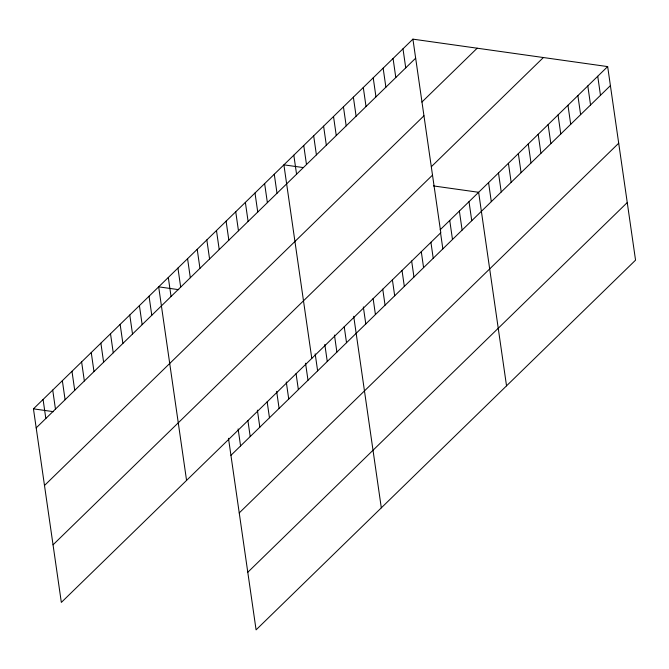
<?xml version="1.0" encoding="UTF-8"?>
<svg xmlns="http://www.w3.org/2000/svg" width="669" height="669" viewBox="0 0 669 669"><rect width="100%" height="100%" fill="white"/><g stroke="black" fill="none" stroke-linecap="round" stroke-linejoin="round"><path stroke-width="1" d="M412.915 39.145L440.804 232.712L61.339 602.409L33.45 408.851L412.915 39.145L607.661 66.591L635.55 260.149L256.085 629.855L228.48 438.295M36.193 427.884L415.658 58.186M421.888 102.073L477.181 48.201M44.497 485.477L423.954 115.779M431.388 166.656L543.395 57.534M53.043 544.817L432.509 175.119M440.11 229.827L607.661 66.591M230.939 455.33L610.404 85.632M239.234 512.922L618.7 143.225M247.789 572.263L627.254 202.556M302.973 167.534L283.899 164.842L311.787 358.408M433.453 185.923L478.636 192.287L506.533 385.854M178.757 289.677L158.67 286.842L186.567 480.409M33.45 408.851L53.537 411.678M597.735 76.258L600.478 95.299M587.808 85.925L590.551 104.966M577.882 95.6L580.625 114.633M567.956 105.267L570.707 124.309M558.038 114.934L560.781 133.976M548.112 124.601L550.855 143.643M538.185 134.277L540.928 153.31M528.259 143.944L531.002 162.985M518.341 153.611L521.084 172.652M508.415 163.278L511.158 182.319M498.489 172.953L501.232 191.986M488.562 182.62L491.305 201.662M469.011 201.67L471.754 220.711M459.377 211.061L462.12 230.094M449.744 220.444L452.487 239.485M440.545 232.837L442.853 248.868M402.989 48.82L405.732 67.853M430.911 242.22L433.219 258.251M421.278 251.603L423.586 267.633M393.063 58.487L395.805 77.529M411.644 260.985L413.952 277.016M383.136 68.154L385.888 87.196M402.01 270.368L404.327 286.407M373.218 77.821L375.961 96.863M392.377 279.759L394.693 295.79M363.292 87.497L366.035 106.53M382.743 289.142L385.06 305.173M353.366 97.164L356.109 116.205M373.118 298.525L375.426 314.555M343.44 106.831L346.182 125.872M363.334 306.912L365.792 323.947M333.522 116.498L336.264 135.539M353.709 316.295L381.313 507.855M323.595 126.165L326.338 145.206M344.217 326.681L346.525 342.712M313.669 135.84L316.412 154.882M334.441 335.06L336.892 352.095M303.743 145.508L306.486 164.549M324.808 344.443L327.266 361.486M293.816 155.175L296.568 174.216M315.174 353.834L317.633 370.869M305.541 363.217L307.999 380.251M274.265 174.233L277.008 193.266M296.058 373.603L298.366 389.634M264.631 183.615L267.374 202.657M286.273 381.982L288.732 399.025M254.998 192.998L257.741 212.04M276.648 391.373L279.098 408.408M245.364 202.381L248.107 221.422M267.157 401.76L269.465 417.791M235.731 211.772L238.473 230.805M257.381 410.139L259.831 427.173M226.097 221.155L228.848 240.196M247.89 420.525L250.206 436.556M216.472 230.537L219.215 249.579M238.114 428.913L240.572 445.947M206.838 239.92L209.581 258.962M197.204 249.311L199.947 268.344M187.571 258.694L190.314 277.735M177.937 268.077L180.68 287.118M168.304 277.459L171.047 296.501M149.036 296.233L151.788 315.275M139.411 305.616L142.154 324.657M129.778 314.999L132.521 334.04M120.144 324.381L122.887 343.423M110.51 333.772L113.253 352.806M100.877 343.155L103.62 362.197M91.243 352.538L93.986 371.579M81.61 361.921L84.353 380.962M71.976 371.312L74.727 390.345M62.351 380.694L65.094 399.736M52.717 390.077L55.46 409.119M43.084 399.46L45.827 418.501"/></g></svg>
